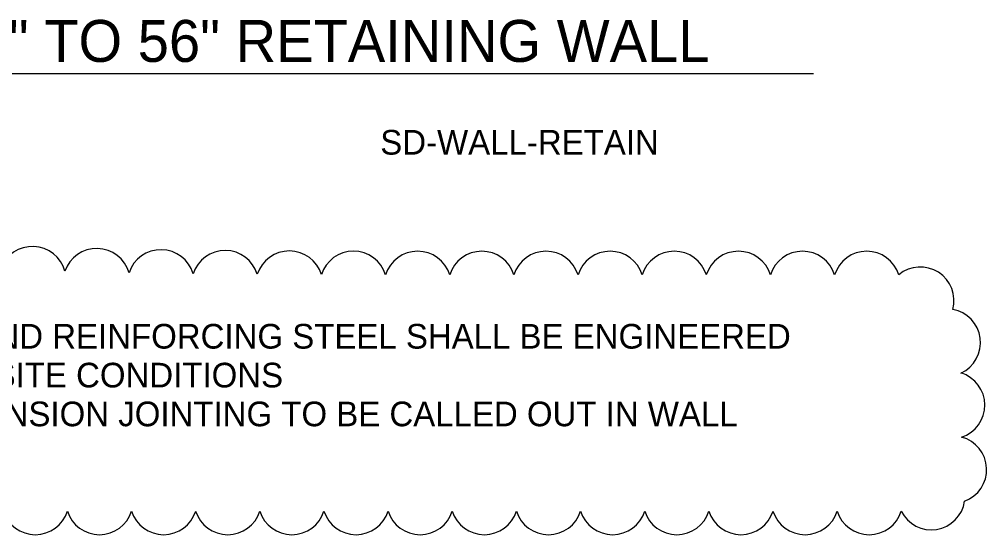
# Model space of a CAD drawing. Extents: x 10000.5 to 10073.8, y 10008 to 10077.9.
# Drawn here: x 10032.84 to 10073.79, y 10008.04 to 10029.86 of the extents above; entities that cross this region are included whole.
import ezdxf

# ---------------------------------------------------------------- set-up
doc = ezdxf.new("R2010")
doc.units = 0
doc.layers.add('G-ANNO-TEXT', color=7, linetype='Continuous')
doc.layers.add('G-ANNO-TTXT', color=7, linetype='Continuous')

msp = doc.modelspace()

# ---------------------------------------------------------------- linework, layer by layer
at = {"layer": 'G-ANNO-TEXT'}
msp.add_line((10016.506, 10027.565), (10066.453, 10027.565), dxfattribs=at)
for centre, radius, start, end in [((10033.392, 10018.82), 1.424, 15.2075, 160.2075), ((10036.113, 10018.733), 1.424, 16.1481, 161.1481), ((10038.832, 10018.681), 1.424, 16.6495, 161.6495), ((10041.549, 10018.648), 1.424, 16.9741, 161.9741), ((10044.266, 10018.629), 1.424, 17.2064, 162.2064), ((10046.983, 10018.619), 1.424, 17.3832, 162.3832), ((10049.699, 10018.616), 1.424, 17.4937, 162.4937), ((10052.415, 10018.616), 1.424, 17.5, 162.5), ((10055.13, 10018.616), 1.424, 17.5, 162.5), ((10057.846, 10018.616), 1.424, 17.5, 162.5), ((10060.561, 10018.616), 1.424, 17.5, 162.5), ((10063.277, 10018.616), 1.424, 17.5, 162.5), ((10065.992, 10018.616), 1.424, 17.5, 162.5), ((10068.708, 10018.616), 1.424, 17.5, 162.5), ((10070.977, 10017.951), 1.423, 344.7982, 129.7982), ((10072.1, 10016.176), 1.424, 294.8779, 79.8779), ((10072.284, 10013.523), 1.424, 288.0391, 73.0391), ((10072.361, 10010.792), 1.424, 290.2085, 75.2085), ((10071.447, 10009.668), 1.422, 206.4103, 351.4103), ((10033.514, 10009.463), 1.424, 197.5, 342.5), ((10036.229, 10009.463), 1.424, 197.5, 342.5), ((10038.945, 10009.463), 1.424, 197.5, 342.5), ((10041.66, 10009.463), 1.424, 197.5, 342.5), ((10044.376, 10009.463), 1.424, 197.5, 342.5), ((10047.091, 10009.463), 1.424, 197.5, 342.5), ((10049.806, 10009.463), 1.424, 197.5, 342.5), ((10052.522, 10009.463), 1.424, 197.5, 342.5), ((10055.237, 10009.463), 1.424, 197.5, 342.5), ((10057.953, 10009.463), 1.424, 197.5, 342.5), ((10060.668, 10009.463), 1.424, 197.5, 342.5), ((10063.384, 10009.463), 1.424, 197.5, 342.5), ((10066.099, 10009.463), 1.424, 197.5, 342.5), ((10068.815, 10009.463), 1.424, 197.5, 342.5)]:
    msp.add_arc(centre, radius, start, end, dxfattribs=at)

# ---------------------------------------------------------------- texts
for s, p in [('SD-WALL-RETAIN', (10048.116, 10024.132)), ('1.WALL AND FOUNDATION AND REINFORCING STEEL SHALL BE ENGINEERED ', (10012.588, 10015.918)), ('BY DESIGNER FOR ACTUAL SITE CONDITIONS', (10012.588, 10014.274)), ('2.WALL CONTROL AND EXPANSION JOINTING TO BE CALLED OUT IN WALL ', (10012.588, 10012.63))]:
    msp.add_text(s, height=1.044, dxfattribs=at).set_placement(p)
at = {"layer": 'G-ANNO-TTXT'}
msp.add_text('TYPICAL 30" TO 56" RETAINING WALL', height=1.776, dxfattribs=at).set_placement((10019.189, 10028.057))

doc.saveas('drawing.dxf')
